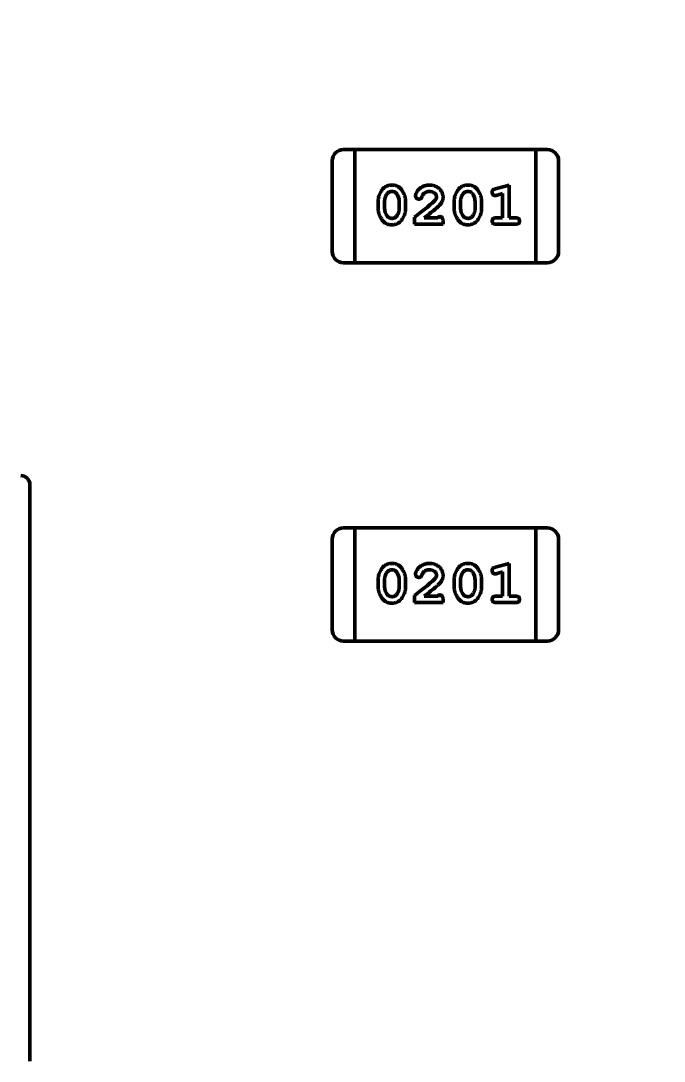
# Model space of a CAD drawing. Header units: millimetres. Extents: x 71 to 428, y 120 to 295.
# Drawn here: x 339.839 to 341.571, y 196.173 to 198.971 of the extents above; entities that cross this region are included whole.
import ezdxf

# ---------------------------------------------------------------- set-up
doc = ezdxf.new("R2010")
doc.units = ezdxf.units.MM
doc.header["$LTSCALE"] = 0.75
doc.layers.add('Dim', color=3, linetype='Continuous', lineweight=25)
doc.layers.add('Visible', color=7, linetype='Continuous', lineweight=50)
doc.styles.get("Standard").update_dxf_attribs({"font": 'arial.ttf'})
doc.dimstyles.new('Dim-ISO-25', dxfattribs={"dimtxt": 3.5, "dimasz": 3.5, "dimexe": 2.1, "dimexo": 2.1, "dimgap": 1.4, "dimtad": 1, "dimzin": 12, "dimdsep": 46, "dimtxsty": 'Standard', "dimcen": 0, "dimazin": 3, "dimtp": 0.1, "dimtm": 0.1, "dimtfac": 0.714286, "dimtmove": 0, "dimatfit": 3, "dimfxl": 1, "dimtzin": 12, "dimarcsym": 0})

# ---------------------------------------------------------------- blocks, each defined once
blk = doc.blocks.new('*D127')
at = {"color": 0, "linetype": 'ByBlock', "lineweight": -2}
for p, q in [((318.3964, 202.3936), (318.3964, 119.8711)), ((354.8964, 148.7044), (354.8964, 119.8711)), ((318.3964, 121.9711), (354.8964, 121.9711))]:
    blk.add_line(p, q, dxfattribs=at)
at = {"color": 0, "linetype": 'ByBlock'}
for points in [[(318.3964, 121.9711), (321.8964, 121.3878), (321.8964, 122.5544)], [(354.8964, 121.9711), (351.3964, 121.3878), (351.3964, 122.5544)]]:
    blk.add_solid(points, dxfattribs=at)
at = {"layer": 'Defpoints', "color": 0, "linetype": 'ByBlock'}
for p in [(318.3964, 204.4936), (354.8964, 150.8044)]:
    blk.add_point(p, dxfattribs=at)
at = {"color": 0, "linetype": 'ByBlock', "lineweight": -2, "insert": (336.6464, 125.1593), "char_height": 3.5, "attachment_point": 5}
blk.add_mtext('\\A0;36.5', dxfattribs=at)

msp = doc.modelspace()

# ---------------------------------------------------------------- linework, layer by layer
at = {"layer": 'Visible'}
for p, q in [((340.7379, 198.6251), (340.7074, 198.6251)), ((340.7379, 198.5946), (340.7379, 198.6251)), ((341.2255, 198.6251), (340.7379, 198.6251)), ((340.7379, 198.5946), (340.7379, 198.6251)), ((341.2255, 198.6251), (341.2255, 198.5946)), ((341.2255, 198.5946), (341.2255, 198.6251)), ((341.256, 198.6251), (341.2255, 198.6251)), ((340.6769, 198.5946), (340.6769, 198.3508)), ((340.7379, 198.5946), (340.7379, 198.3508)), ((340.7379, 198.5946), (340.7379, 198.3508)), ((341.2255, 198.3508), (341.2255, 198.5946)), ((341.2255, 198.5946), (341.2255, 198.3508)), ((341.2865, 198.3508), (341.2865, 198.5946)), ((341.1166, 198.5194), (341.1532, 198.5293)), ((341.1359, 198.5062), (341.1209, 198.502)), ((341.1359, 198.4412), (341.1359, 198.5062)), ((341.1532, 198.5293), (341.1532, 198.4412)), ((340.8008, 198.467), (340.8008, 198.4847)), ((340.8181, 198.4672), (340.8181, 198.4844)), ((340.8574, 198.4844), (340.8574, 198.4672)), ((340.8747, 198.4847), (340.8747, 198.467)), ((341.0053, 198.467), (341.0053, 198.4847)), ((341.0226, 198.4672), (341.0226, 198.4844)), ((341.0619, 198.4844), (341.0619, 198.4672)), ((341.0792, 198.4847), (341.0792, 198.467)), ((340.8983, 198.4239), (340.8983, 198.4428)), ((340.9754, 198.4239), (340.8983, 198.4239)), ((340.9251, 198.4412), (340.9613, 198.4412)), ((340.9754, 198.4318), (340.9754, 198.4239)), ((341.1186, 198.4412), (341.1359, 198.4412)), ((341.1705, 198.4239), (341.1186, 198.4239)), ((341.1532, 198.4412), (341.1705, 198.4412)), ((340.7379, 198.3203), (340.7379, 198.3508)), ((340.7379, 198.3203), (340.7379, 198.3508)), ((341.2255, 198.3508), (341.2255, 198.3203)), ((341.2255, 198.3203), (341.2255, 198.3508)), ((340.7074, 198.3203), (340.7379, 198.3203)), ((340.7379, 198.3203), (341.2255, 198.3203)), ((341.2255, 198.3203), (341.256, 198.3203)), ((339.8634, 197.7235), (339.8634, 197.723)), ((339.8634, 196.173), (339.8634, 197.723)), ((340.7379, 197.6074), (340.7074, 197.6074)), ((340.7379, 197.5769), (340.7379, 197.6074)), ((341.2255, 197.6074), (340.7379, 197.6074)), ((340.7379, 197.5769), (340.7379, 197.6074)), ((341.2255, 197.6074), (341.2255, 197.5769)), ((341.2255, 197.5769), (341.2255, 197.6074)), ((341.256, 197.6074), (341.2255, 197.6074)), ((340.6769, 197.5769), (340.6769, 197.3331)), ((340.7379, 197.5769), (340.7379, 197.3331)), ((340.7379, 197.5769), (340.7379, 197.3331)), ((341.2255, 197.3331), (341.2255, 197.5769)), ((341.2255, 197.5769), (341.2255, 197.3331)), ((341.2865, 197.3331), (341.2865, 197.5769)), ((341.1166, 197.5018), (341.1532, 197.5116)), ((341.1532, 197.5116), (341.1532, 197.4235)), ((341.1359, 197.4885), (341.1209, 197.4844)), ((341.1359, 197.4235), (341.1359, 197.4885)), ((340.8008, 197.4493), (340.8008, 197.467)), ((340.8181, 197.4496), (340.8181, 197.4668)), ((340.8574, 197.4668), (340.8574, 197.4496)), ((340.8747, 197.467), (340.8747, 197.4493)), ((341.0053, 197.4493), (341.0053, 197.467)), ((341.0226, 197.4496), (341.0226, 197.4668)), ((341.0619, 197.4668), (341.0619, 197.4496)), ((341.0792, 197.467), (341.0792, 197.4493)), ((340.8983, 197.4062), (340.8983, 197.4251)), ((340.9251, 197.4235), (340.9613, 197.4235)), ((340.9754, 197.4141), (340.9754, 197.4062)), ((341.1186, 197.4235), (341.1359, 197.4235)), ((341.1532, 197.4235), (341.1705, 197.4235)), ((340.9754, 197.4062), (340.8983, 197.4062)), ((341.1705, 197.4062), (341.1186, 197.4062)), ((340.7379, 197.3026), (340.7379, 197.3331)), ((340.7379, 197.3026), (340.7379, 197.3331)), ((341.2255, 197.3331), (341.2255, 197.3026)), ((341.2255, 197.3026), (341.2255, 197.3331)), ((340.7074, 197.3026), (340.7379, 197.3026)), ((340.7379, 197.3026), (341.2255, 197.3026)), ((341.2255, 197.3026), (341.256, 197.3026)), ((339.8634, 196.173), (339.8634, 196.1726))]:
    msp.add_line(p, q, dxfattribs=at)
at = {"layer": 'Visible', "extrusion": (0, 0, -1)}
msp.add_circle((-354.8964, 204.496), 47.93, dxfattribs=at)
at = {"layer": 'Visible'}
for centre, radius, start, end in [((340.7074, 198.5946), 0.0305, 90, 180), ((341.256, 198.5946), 0.0305, 0, 90), ((340.8226, 198.4851), 0.0348, 358.9671, 38.4954), ((341.0271, 198.4851), 0.0348, 358.9671, 38.4954), ((340.5017, 198.9869), 0.6732, 306.0869, 312.1374), ((341.1137, 198.5246), 0.0236, 274.1731, 287.5488), ((340.8526, 198.4666), 0.0345, 178.9143, 218.8744), ((340.364, 199.1731), 0.9222, 307.4735, 310.1522), ((341.0571, 198.4666), 0.0345, 178.9143, 218.8744), ((339.8384, 197.723), 0.025, 1.0433, 88.9568), ((340.7074, 197.5769), 0.0305, 90, 180), ((341.256, 197.5769), 0.0305, 0, 90), ((340.8226, 197.4674), 0.0348, 358.9671, 38.4954), ((340.5017, 197.9693), 0.6732, 306.0869, 312.1374), ((341.0271, 197.4674), 0.0348, 358.9671, 38.4954), ((341.1137, 197.5069), 0.0236, 274.1731, 287.5488), ((340.8526, 197.4489), 0.0345, 178.9143, 218.8744), ((340.364, 198.1554), 0.9222, 307.4735, 310.1522), ((341.0571, 197.4489), 0.0345, 178.9143, 218.8744)]:
    msp.add_arc(centre, radius, start, end, dxfattribs=at)
at = {"layer": 'Visible', "extrusion": (0, 0, -1)}
for centre, start, end in [((-340.7074, 198.3508), 270, 360), ((-341.256, 198.3508), 180, 270), ((-340.7074, 197.3331), 270, 360), ((-341.256, 197.3331), 180, 270)]:
    msp.add_arc(centre, 0.0305, start, end, dxfattribs=at)
at = {"layer": 'Visible'}
for points, knots in [([(340.8008, 198.4847), (340.8008, 198.486), (340.8009, 198.4886), (340.8013, 198.4925), (340.8021, 198.4963), (340.8031, 198.5001), (340.8045, 198.5039), (340.8061, 198.5076), (340.808, 198.5113), (340.8102, 198.5149), (340.8127, 198.5183), (340.8155, 198.5212), (340.8185, 198.5237), (340.8218, 198.5258), (340.8254, 198.5274), (340.8293, 198.5285), (340.8333, 198.5292), (340.8362, 198.5293), (340.8376, 198.5293)], [0, 0, 0, 0, 0.00000392332, 0.00000781989, 0.00001171272, 0.00001567896, 0.00001965637, 0.0000237297, 0.00002787662, 0.00003216055, 0.00003639187, 0.00004045616, 0.00004438048, 0.00004824611, 0.00005213167, 0.00005611832, 0.00006024496, 0.00006456571, 0.00006456571, 0.00006456571, 0.00006456571]), ([(340.8181, 198.4844), (340.8181, 198.4855), (340.8182, 198.4876), (340.8185, 198.4906), (340.8191, 198.4936), (340.8199, 198.4964), (340.8209, 198.4991), (340.8222, 198.5016), (340.8236, 198.504), (340.8248, 198.5055), (340.8253, 198.5062)], [0, 0, 0, 0, 0.00000318492, 0.00000626087, 0.00000925103, 0.00001217896, 0.00001502895, 0.00001784239, 0.00002067728, 0.00002351442, 0.00002351442, 0.00002351442, 0.00002351442]), ([(340.8253, 198.5062), (340.8258, 198.5067), (340.8266, 198.5076), (340.8279, 198.5088), (340.8293, 198.5098), (340.8308, 198.5106), (340.8324, 198.5112), (340.8341, 198.5117), (340.8359, 198.512), (340.8371, 198.512), (340.8377, 198.512)], [0, 0, 0, 0, 0.00000183944, 0.00000361127, 0.00000533318, 0.000007034, 0.00000875084, 0.00001047589, 0.00001226209, 0.00001410398, 0.00001410398, 0.00001410398, 0.00001410398]), ([(340.8376, 198.5293), (340.8392, 198.5293), (340.8424, 198.5292), (340.8469, 198.5284), (340.8511, 198.5271), (340.8543, 198.5255), (340.8566, 198.5239), (340.8584, 198.5225), (340.8601, 198.5208), (340.8618, 198.519), (340.8635, 198.5169), (340.8651, 198.5146), (340.8667, 198.512), (340.8683, 198.5093), (340.8698, 198.5064), (340.8711, 198.5034), (340.8723, 198.5004), (340.8732, 198.4974), (340.8738, 198.4943), (340.8744, 198.4911), (340.8747, 198.4879), (340.8747, 198.4858), (340.8747, 198.4847)], [0, 0, 0, 0, 0.0000049509, 0.00000956577, 0.00001394934, 0.00001814864, 0.00002029821, 0.00002254065, 0.00002494766, 0.00002747925, 0.00003018326, 0.00003308541, 0.00003612424, 0.00003937499, 0.00004267473, 0.00004595618, 0.00004918637, 0.00005240085, 0.00005560716, 0.00005880481, 0.00006204786, 0.00006530354, 0.00006530354, 0.00006530354, 0.00006530354]), ([(340.8377, 198.512), (340.8394, 198.512), (340.8418, 198.5119), (340.8457, 198.5103), (340.8466, 198.5097), (340.8486, 198.5082), (340.8492, 198.5075), (340.8499, 198.5067)], [-0.001290056, -0.001290056, -0.001290056, -0.001290056, -0.000574455, -0.000574455, -0.000312129, -0.000312129, 0, 0, 0, 0]), ([(340.9015, 198.5), (340.9015, 198.5009), (340.9017, 198.5028), (340.9026, 198.5059), (340.9041, 198.5092), (340.9061, 198.5128), (340.9086, 198.5163), (340.9117, 198.5196), (340.9154, 198.5225), (340.9195, 198.5249), (340.924, 198.5269), (340.9287, 198.5283), (340.9337, 198.5292), (340.937, 198.5293), (340.9387, 198.5293)], [0, 0, 0, 0, 0.00000270097, 0.00000585083, 0.00000944726, 0.00001361474, 0.00001806426, 0.00002254117, 0.00002715344, 0.00003199017, 0.00003694194, 0.00004188211, 0.00004685466, 0.00005196179, 0.00005196179, 0.00005196179, 0.00005196179]), ([(340.9237, 198.5066), (340.9232, 198.5061), (340.9222, 198.505), (340.9209, 198.503), (340.9197, 198.5007), (340.9191, 198.499), (340.9188, 198.4981)], [0, 0, 0, 0, 0.000002175077, 0.000004534679, 0.00000710803, 0.00000994851, 0.00000994851, 0.00000994851, 0.00000994851]), ([(340.9386, 198.512), (340.9363, 198.512), (340.9339, 198.5119), (340.927, 198.5094), (340.9249, 198.5076), (340.9237, 198.5066)], [0, 0, 0, 0, 0.000683895, 0.000683895, 0.001354625, 0.001354625, 0.001354625, 0.001354625]), ([(340.9581, 198.4975), (340.958, 198.4984), (340.9579, 198.5003), (340.9569, 198.503), (340.9551, 198.5055), (340.9528, 198.5077), (340.9499, 198.5097), (340.9465, 198.511), (340.9427, 198.5119), (340.94, 198.512), (340.9386, 198.512)], [0, 0, 0, 0, 0.00000276995, 0.00000554886, 0.00000847062, 0.00001170472, 0.00001512547, 0.00001868094, 0.00002249375, 0.00002666224, 0.00002666224, 0.00002666224, 0.00002666224]), ([(340.9387, 198.5293), (340.94, 198.5293), (340.9426, 198.5292), (340.9464, 198.5288), (340.95, 198.528), (340.9534, 198.527), (340.9566, 198.5256), (340.9596, 198.524), (340.9625, 198.522), (340.9651, 198.5198), (340.9675, 198.5173), (340.9696, 198.5148), (340.9714, 198.512), (340.9729, 198.5092), (340.974, 198.5062), (340.9748, 198.5031), (340.9753, 198.4999), (340.9754, 198.4977), (340.9754, 198.4966)], [0, 0, 0, 0, 0.00000396152, 0.00000777318, 0.00001144186, 0.00001501091, 0.00001850341, 0.0000219689, 0.00002545535, 0.0000289496, 0.00003241385, 0.00003575633, 0.00003900914, 0.00004220711, 0.00004540995, 0.00004860867, 0.00005188381, 0.00005525319, 0.00005525319, 0.00005525319, 0.00005525319]), ([(341.0053, 198.4847), (341.0053, 198.486), (341.0054, 198.4886), (341.0058, 198.4925), (341.0066, 198.4963), (341.0076, 198.5001), (341.009, 198.5039), (341.0106, 198.5076), (341.0126, 198.5113), (341.0148, 198.5149), (341.0172, 198.5183), (341.02, 198.5212), (341.0231, 198.5237), (341.0264, 198.5258), (341.0299, 198.5274), (341.0338, 198.5285), (341.0379, 198.5292), (341.0407, 198.5293), (341.0421, 198.5293)], [0, 0, 0, 0, 0.00000392332, 0.00000781989, 0.00001171272, 0.00001567896, 0.00001965637, 0.0000237297, 0.00002787662, 0.00003216055, 0.00003639187, 0.00004045616, 0.00004438048, 0.00004824611, 0.00005213167, 0.00005611832, 0.00006024496, 0.00006456571, 0.00006456571, 0.00006456571, 0.00006456571]), ([(341.0226, 198.4844), (341.0226, 198.4855), (341.0227, 198.4876), (341.023, 198.4906), (341.0236, 198.4936), (341.0244, 198.4964), (341.0254, 198.4991), (341.0267, 198.5016), (341.0281, 198.504), (341.0293, 198.5055), (341.0299, 198.5062)], [0, 0, 0, 0, 0.00000318492, 0.00000626087, 0.00000925103, 0.00001217896, 0.00001502895, 0.00001784239, 0.00002067728, 0.00002351442, 0.00002351442, 0.00002351442, 0.00002351442]), ([(341.0299, 198.5062), (341.0303, 198.5067), (341.0311, 198.5076), (341.0324, 198.5088), (341.0338, 198.5098), (341.0353, 198.5106), (341.0369, 198.5112), (341.0386, 198.5117), (341.0404, 198.512), (341.0416, 198.512), (341.0422, 198.512)], [0, 0, 0, 0, 0.00000183944, 0.00000361127, 0.00000533318, 0.000007034, 0.00000875084, 0.00001047589, 0.00001226209, 0.00001410398, 0.00001410398, 0.00001410398, 0.00001410398]), ([(341.0421, 198.5293), (341.0437, 198.5293), (341.0469, 198.5292), (341.0514, 198.5284), (341.0556, 198.5271), (341.0588, 198.5255), (341.0611, 198.5239), (341.0629, 198.5225), (341.0646, 198.5208), (341.0663, 198.519), (341.068, 198.5169), (341.0696, 198.5146), (341.0713, 198.512), (341.0729, 198.5093), (341.0744, 198.5064), (341.0756, 198.5034), (341.0768, 198.5004), (341.0777, 198.4974), (341.0784, 198.4943), (341.0789, 198.4911), (341.0792, 198.4879), (341.0792, 198.4858), (341.0792, 198.4847)], [0, 0, 0, 0, 0.0000049509, 0.00000956577, 0.00001394934, 0.00001814864, 0.00002029821, 0.00002254065, 0.00002494766, 0.00002747925, 0.00003018326, 0.00003308541, 0.00003612424, 0.00003937499, 0.00004267473, 0.00004595618, 0.00004918637, 0.00005240085, 0.00005560716, 0.00005880481, 0.00006204786, 0.00006530354, 0.00006530354, 0.00006530354, 0.00006530354]), ([(341.0422, 198.512), (341.0439, 198.512), (341.0463, 198.5119), (341.0502, 198.5103), (341.0511, 198.5097), (341.0531, 198.5082), (341.0537, 198.5075), (341.0544, 198.5067)], [-0.001290056, -0.001290056, -0.001290056, -0.001290056, -0.000574455, -0.000574455, -0.000312129, -0.000312129, 0, 0, 0, 0]), ([(341.1076, 198.5103), (341.1076, 198.5108), (341.1076, 198.5119), (341.108, 198.5134), (341.1085, 198.5148), (341.1093, 198.5159), (341.1105, 198.517), (341.1121, 198.5179), (341.1142, 198.5187), (341.1158, 198.5192), (341.1166, 198.5194)], [0, 0, 0, 0, 0.0000016554, 0.00000317637, 0.00000457095, 0.00000589892, 0.0000073621, 0.00000919188, 0.00001140337, 0.00001403183, 0.00001403183, 0.00001403183, 0.00001403183]), ([(341.1154, 198.501), (341.1149, 198.501), (341.1139, 198.5011), (341.1124, 198.5016), (341.1111, 198.5025), (341.1098, 198.5037), (341.1088, 198.5051), (341.1081, 198.5067), (341.1076, 198.5084), (341.1076, 198.5097), (341.1076, 198.5103)], [0, 0, 0, 0, 0.00000155142, 0.00000307615, 0.00000463796, 0.00000633435, 0.00000808701, 0.00000980672, 0.0000115757, 0.0000134416, 0.0000134416, 0.0000134416, 0.0000134416]), ([(340.9103, 198.4916), (340.9097, 198.4916), (340.9086, 198.4916), (340.9069, 198.4922), (340.9054, 198.493), (340.904, 198.4941), (340.9029, 198.4954), (340.9021, 198.4968), (340.9016, 198.4984), (340.9015, 198.4995), (340.9015, 198.5)], [0, 0, 0, 0, 0.00000173224, 0.00000338557, 0.00000506021, 0.00000680672, 0.00000853127, 0.00001015356, 0.00001173733, 0.00001335086, 0.00001335086, 0.00001335086, 0.00001335086]), ([(340.9188, 198.4981), (340.9186, 198.4976), (340.9182, 198.4965), (340.9174, 198.4951), (340.9165, 198.4939), (340.9155, 198.4931), (340.9144, 198.4924), (340.9131, 198.4919), (340.9117, 198.4916), (340.9108, 198.4916), (340.9103, 198.4916)], [0, 0, 0, 0, 0.00000176971, 0.00000333785, 0.00000478827, 0.00000612499, 0.00000741067, 0.00000872109, 0.00001009523, 0.00001156844, 0.00001156844, 0.00001156844, 0.00001156844]), ([(340.9533, 198.4878), (340.9541, 198.4886), (340.9554, 198.4902), (340.9569, 198.4926), (340.9579, 198.4951), (340.958, 198.4967), (340.9581, 198.4975)], [0, 0, 0, 0, 0.00000327363, 0.00000614506, 0.00000868134, 0.00001102863, 0.00001102863, 0.00001102863, 0.00001102863]), ([(340.9754, 198.4966), (340.9754, 198.4954), (340.9753, 198.4932), (340.9748, 198.4899), (340.9738, 198.4867), (340.9728, 198.4842), (340.9717, 198.4821), (340.9705, 198.4805), (340.9692, 198.4787), (340.9676, 198.4768), (340.9657, 198.4749), (340.9636, 198.4727), (340.9612, 198.4705), (340.9595, 198.469), (340.9586, 198.4683)], [0, 0, 0, 0, 0.00000342014, 0.00000675686, 0.0000100548, 0.00001336016, 0.00001511038, 0.00001710808, 0.00001935068, 0.00002182599, 0.00002457522, 0.00002758559, 0.00003084269, 0.00003438436, 0.00003438436, 0.00003438436, 0.00003438436]), ([(340.8378, 198.4224), (340.8362, 198.4224), (340.833, 198.4225), (340.8284, 198.4233), (340.8242, 198.4246), (340.8211, 198.4262), (340.8187, 198.4278), (340.817, 198.4293), (340.8153, 198.4309), (340.8136, 198.4328), (340.8119, 198.4349), (340.8103, 198.4372), (340.8087, 198.4398), (340.8071, 198.4425), (340.8056, 198.4454), (340.8043, 198.4483), (340.8032, 198.4513), (340.8023, 198.4544), (340.8016, 198.4575), (340.8012, 198.4606), (340.8008, 198.4638), (340.8008, 198.4659), (340.8008, 198.467)], [0, 0, 0, 0, 0.00000497342, 0.0000096394, 0.00001402095, 0.00001825168, 0.00002037965, 0.00002265599, 0.00002504403, 0.00002759278, 0.00003028011, 0.00003314629, 0.00003618373, 0.00003942054, 0.00004270743, 0.0000459775, 0.00004918291, 0.00005238891, 0.00005556952, 0.00005878627, 0.00006197839, 0.00006523258, 0.00006523258, 0.00006523258, 0.00006523258]), ([(340.8747, 198.467), (340.8747, 198.4657), (340.8746, 198.4631), (340.8742, 198.4592), (340.8734, 198.4553), (340.8724, 198.4515), (340.871, 198.4478), (340.8694, 198.444), (340.8674, 198.4404), (340.8652, 198.4368), (340.8628, 198.4334), (340.86, 198.4304), (340.8569, 198.4279), (340.8536, 198.4259), (340.85, 198.4243), (340.8462, 198.4232), (340.8421, 198.4225), (340.8393, 198.4224), (340.8378, 198.4224)], [0, 0, 0, 0, 0.00000392684, 0.00000785143, 0.00001177672, 0.00001571618, 0.00001972871, 0.00002380569, 0.00002796783, 0.00003225561, 0.00003649073, 0.00004054073, 0.00004446857, 0.0000483457, 0.00005223474, 0.00005622497, 0.00006035531, 0.00006470459, 0.00006470459, 0.00006470459, 0.00006470459]), ([(340.8574, 198.4672), (340.8574, 198.4662), (340.8573, 198.4641), (340.857, 198.461), (340.8565, 198.4581), (340.8556, 198.4553), (340.8547, 198.4526), (340.8534, 198.4501), (340.8519, 198.4477), (340.8508, 198.4462), (340.8502, 198.4455)], [0, 0, 0, 0, 0.00000318535, 0.00000626171, 0.00000925226, 0.0000121569, 0.00001503035, 0.00001784417, 0.00002067944, 0.00002351696, 0.00002351696, 0.00002351696, 0.00002351696]), ([(341.0423, 198.4224), (341.0407, 198.4224), (341.0375, 198.4225), (341.0329, 198.4233), (341.0288, 198.4246), (341.0256, 198.4262), (341.0232, 198.4278), (341.0215, 198.4293), (341.0198, 198.4309), (341.0181, 198.4328), (341.0164, 198.4349), (341.0148, 198.4372), (341.0132, 198.4398), (341.0116, 198.4425), (341.0101, 198.4454), (341.0089, 198.4483), (341.0077, 198.4513), (341.0068, 198.4544), (341.0061, 198.4575), (341.0057, 198.4606), (341.0054, 198.4638), (341.0053, 198.4659), (341.0053, 198.467)], [0, 0, 0, 0, 0.00000497342, 0.0000096394, 0.00001402095, 0.00001825168, 0.00002037965, 0.00002265599, 0.00002504403, 0.00002759278, 0.00003028011, 0.00003314629, 0.00003618373, 0.00003942054, 0.00004270743, 0.0000459775, 0.00004918291, 0.00005238891, 0.00005556952, 0.00005878627, 0.00006197839, 0.00006523258, 0.00006523258, 0.00006523258, 0.00006523258]), ([(341.0792, 198.467), (341.0792, 198.4657), (341.0792, 198.4631), (341.0787, 198.4592), (341.0779, 198.4553), (341.0769, 198.4515), (341.0755, 198.4478), (341.0739, 198.444), (341.0719, 198.4404), (341.0697, 198.4368), (341.0673, 198.4334), (341.0645, 198.4304), (341.0614, 198.4279), (341.0581, 198.4259), (341.0545, 198.4243), (341.0507, 198.4232), (341.0466, 198.4225), (341.0438, 198.4224), (341.0423, 198.4224)], [0, 0, 0, 0, 0.00000392684, 0.00000785143, 0.00001177672, 0.00001571618, 0.00001972871, 0.00002380569, 0.00002796783, 0.00003225561, 0.00003649073, 0.00004054073, 0.00004446857, 0.0000483457, 0.00005223474, 0.00005622497, 0.00006035531, 0.00006470459, 0.00006470459, 0.00006470459, 0.00006470459]), ([(341.0619, 198.4672), (341.0619, 198.4662), (341.0619, 198.4641), (341.0615, 198.461), (341.061, 198.4581), (341.0601, 198.4553), (341.0592, 198.4526), (341.0579, 198.4501), (341.0564, 198.4477), (341.0553, 198.4462), (341.0547, 198.4455)], [0, 0, 0, 0, 0.00000318535, 0.00000626171, 0.00000925226, 0.0000121569, 0.00001503035, 0.00001784417, 0.00002067944, 0.00002351696, 0.00002351696, 0.00002351696, 0.00002351696]), ([(340.8379, 198.4397), (340.8362, 198.4397), (340.8338, 198.4397), (340.8299, 198.4414), (340.829, 198.442), (340.8271, 198.4434), (340.8264, 198.4442), (340.8257, 198.4449)], [-0.00130772, -0.00130772, -0.00130772, -0.00130772, -0.000568367, -0.000568367, -0.000303346, -0.000303346, 0, 0, 0, 0]), ([(340.8502, 198.4455), (340.8498, 198.445), (340.849, 198.4441), (340.8476, 198.4429), (340.8462, 198.4419), (340.8447, 198.4411), (340.8431, 198.4404), (340.8415, 198.44), (340.8397, 198.4397), (340.8385, 198.4397), (340.8379, 198.4397)], [0, 0, 0, 0, 0.0000018202, 0.00000358945, 0.00000532878, 0.00000700563, 0.00000871996, 0.00001041883, 0.00001217822, 0.00001401743, 0.00001401743, 0.00001401743, 0.00001401743]), ([(340.9613, 198.4412), (340.9617, 198.4417), (340.9626, 198.4426), (340.964, 198.4436), (340.9654, 198.4443), (340.9663, 198.4443), (340.9668, 198.4444)], [0, 0, 0, 0, 0.000001979447, 0.000003689122, 0.000005162448, 0.000006502727, 0.000006502727, 0.000006502727, 0.000006502727]), ([(340.9668, 198.4444), (340.9674, 198.4444), (340.9686, 198.4443), (340.9703, 198.4437), (340.9719, 198.4428), (340.9732, 198.4415), (340.9742, 198.4398), (340.9749, 198.4375), (340.9753, 198.4348), (340.9754, 198.4329), (340.9754, 198.4318)], [0, 0, 0, 0, 0.00000187764, 0.00000361327, 0.00000531251, 0.0000070813, 0.00000902226, 0.00001129545, 0.00001397833, 0.00001713871, 0.00001713871, 0.00001713871, 0.00001713871]), ([(341.0424, 198.4397), (341.0405, 198.4397), (341.0383, 198.4397), (341.0344, 198.4414), (341.0335, 198.442), (341.0316, 198.4434), (341.0309, 198.4442), (341.0303, 198.4449)], [-0.001302871, -0.001302871, -0.001302871, -0.001302871, -0.000568367, -0.000568367, -0.000303346, -0.000303346, 0, 0, 0, 0]), ([(341.0547, 198.4455), (341.0543, 198.445), (341.0535, 198.4441), (341.0522, 198.4429), (341.0507, 198.4419), (341.0492, 198.4411), (341.0476, 198.4404), (341.046, 198.44), (341.0442, 198.4397), (341.043, 198.4397), (341.0424, 198.4397)], [0, 0, 0, 0, 0.0000018202, 0.00000358945, 0.00000532878, 0.00000700563, 0.00000871996, 0.00001041883, 0.00001217822, 0.00001401743, 0.00001401743, 0.00001401743, 0.00001401743]), ([(341.1076, 198.4326), (341.1076, 198.4332), (341.1077, 198.4344), (341.1082, 198.4361), (341.109, 198.4375), (341.1101, 198.4389), (341.1117, 198.4399), (341.1137, 198.4407), (341.116, 198.4412), (341.1177, 198.4412), (341.1186, 198.4412)], [0, 0, 0, 0, 0.00000181765, 0.00000352748, 0.00000518059, 0.00000689671, 0.00000874178, 0.00001077158, 0.00001311671, 0.00001578619, 0.00001578619, 0.00001578619, 0.00001578619]), ([(341.1186, 198.4239), (341.1177, 198.4239), (341.116, 198.424), (341.1137, 198.4245), (341.1117, 198.4252), (341.1101, 198.4262), (341.109, 198.4276), (341.1082, 198.4291), (341.1077, 198.4308), (341.1076, 198.432), (341.1076, 198.4326)], [0, 0, 0, 0, 0.00000267139, 0.0000050182, 0.00000704044, 0.00000888684, 0.00001060418, 0.00001227988, 0.00001399093, 0.00001580988, 0.00001580988, 0.00001580988, 0.00001580988]), ([(341.1705, 198.4412), (341.1714, 198.4412), (341.1731, 198.4412), (341.1754, 198.4407), (341.1773, 198.44), (341.1789, 198.4389), (341.1801, 198.4376), (341.1809, 198.4361), (341.1814, 198.4344), (341.1815, 198.4332), (341.1815, 198.4326)], [0, 0, 0, 0, 0.00000266875, 0.00000501324, 0.00000704249, 0.00000886703, 0.0000105988, 0.00001225146, 0.00001396082, 0.00001577798, 0.00001577798, 0.00001577798, 0.00001577798]), ([(341.1815, 198.4326), (341.1815, 198.432), (341.1814, 198.4308), (341.1809, 198.4291), (341.1801, 198.4276), (341.1789, 198.4263), (341.1773, 198.4252), (341.1754, 198.4245), (341.1731, 198.424), (341.1714, 198.4239), (341.1705, 198.4239)], [0, 0, 0, 0, 0.00000180137, 0.00000349589, 0.00000515538, 0.00000687211, 0.0000086808, 0.0000106835, 0.00001300762, 0.0000156532, 0.0000156532, 0.0000156532, 0.0000156532]), ([(340.8008, 197.467), (340.8008, 197.4683), (340.8009, 197.4709), (340.8013, 197.4748), (340.8021, 197.4786), (340.8031, 197.4824), (340.8045, 197.4862), (340.8061, 197.4899), (340.808, 197.4936), (340.8102, 197.4972), (340.8127, 197.5006), (340.8155, 197.5035), (340.8185, 197.506), (340.8218, 197.5081), (340.8254, 197.5097), (340.8293, 197.5108), (340.8333, 197.5115), (340.8362, 197.5116), (340.8376, 197.5116)], [0, 0, 0, 0, 0.00000392332, 0.00000781989, 0.00001171272, 0.00001567896, 0.00001965637, 0.0000237297, 0.00002787662, 0.00003216055, 0.00003639187, 0.00004045616, 0.00004438048, 0.00004824611, 0.00005213167, 0.00005611832, 0.00006024496, 0.00006456571, 0.00006456571, 0.00006456571, 0.00006456571]), ([(340.8376, 197.5116), (340.8392, 197.5116), (340.8424, 197.5115), (340.8469, 197.5107), (340.8511, 197.5094), (340.8543, 197.5078), (340.8566, 197.5062), (340.8584, 197.5048), (340.8601, 197.5031), (340.8618, 197.5013), (340.8635, 197.4992), (340.8651, 197.4969), (340.8667, 197.4943), (340.8683, 197.4916), (340.8698, 197.4887), (340.8711, 197.4857), (340.8723, 197.4827), (340.8732, 197.4797), (340.8738, 197.4766), (340.8744, 197.4734), (340.8747, 197.4702), (340.8747, 197.4681), (340.8747, 197.467)], [0, 0, 0, 0, 0.0000049509, 0.00000956577, 0.00001394934, 0.00001814864, 0.00002029821, 0.00002254065, 0.00002494766, 0.00002747925, 0.00003018326, 0.00003308541, 0.00003612424, 0.00003937499, 0.00004267473, 0.00004595618, 0.00004918637, 0.00005240085, 0.00005560716, 0.00005880481, 0.00006204786, 0.00006530354, 0.00006530354, 0.00006530354, 0.00006530354]), ([(340.9015, 197.4823), (340.9015, 197.4832), (340.9017, 197.4852), (340.9026, 197.4882), (340.9041, 197.4915), (340.9061, 197.4951), (340.9086, 197.4986), (340.9117, 197.5019), (340.9154, 197.5048), (340.9195, 197.5072), (340.924, 197.5092), (340.9287, 197.5106), (340.9337, 197.5115), (340.937, 197.5116), (340.9387, 197.5116)], [0, 0, 0, 0, 0.00000270097, 0.00000585083, 0.00000944726, 0.00001361474, 0.00001806426, 0.00002254117, 0.00002715344, 0.00003199017, 0.00003694194, 0.00004188211, 0.00004685466, 0.00005196179, 0.00005196179, 0.00005196179, 0.00005196179]), ([(340.9387, 197.5116), (340.94, 197.5116), (340.9426, 197.5116), (340.9464, 197.5111), (340.95, 197.5103), (340.9534, 197.5093), (340.9566, 197.508), (340.9596, 197.5063), (340.9625, 197.5043), (340.9651, 197.5021), (340.9675, 197.4997), (340.9696, 197.4971), (340.9714, 197.4944), (340.9729, 197.4915), (340.974, 197.4885), (340.9748, 197.4854), (340.9753, 197.4822), (340.9754, 197.48), (340.9754, 197.4789)], [0, 0, 0, 0, 0.00000396152, 0.00000777318, 0.00001144186, 0.00001501091, 0.00001850341, 0.0000219689, 0.00002545535, 0.0000289496, 0.00003241385, 0.00003575633, 0.00003900914, 0.00004220711, 0.00004540995, 0.00004860867, 0.00005188381, 0.00005525319, 0.00005525319, 0.00005525319, 0.00005525319]), ([(341.0053, 197.467), (341.0053, 197.4683), (341.0054, 197.4709), (341.0058, 197.4748), (341.0066, 197.4786), (341.0076, 197.4824), (341.009, 197.4862), (341.0106, 197.4899), (341.0126, 197.4936), (341.0148, 197.4972), (341.0172, 197.5006), (341.02, 197.5035), (341.0231, 197.506), (341.0264, 197.5081), (341.0299, 197.5097), (341.0338, 197.5108), (341.0379, 197.5115), (341.0407, 197.5116), (341.0421, 197.5116)], [0, 0, 0, 0, 0.00000392332, 0.00000781989, 0.00001171272, 0.00001567896, 0.00001965637, 0.0000237297, 0.00002787662, 0.00003216055, 0.00003639187, 0.00004045616, 0.00004438048, 0.00004824611, 0.00005213167, 0.00005611832, 0.00006024496, 0.00006456571, 0.00006456571, 0.00006456571, 0.00006456571]), ([(341.0421, 197.5116), (341.0437, 197.5116), (341.0469, 197.5115), (341.0514, 197.5107), (341.0556, 197.5094), (341.0588, 197.5078), (341.0611, 197.5062), (341.0629, 197.5048), (341.0646, 197.5031), (341.0663, 197.5013), (341.068, 197.4992), (341.0696, 197.4969), (341.0713, 197.4943), (341.0729, 197.4916), (341.0744, 197.4887), (341.0756, 197.4857), (341.0768, 197.4827), (341.0777, 197.4797), (341.0784, 197.4766), (341.0789, 197.4734), (341.0792, 197.4702), (341.0792, 197.4681), (341.0792, 197.467)], [0, 0, 0, 0, 0.0000049509, 0.00000956577, 0.00001394934, 0.00001814864, 0.00002029821, 0.00002254065, 0.00002494766, 0.00002747925, 0.00003018326, 0.00003308541, 0.00003612424, 0.00003937499, 0.00004267473, 0.00004595618, 0.00004918637, 0.00005240085, 0.00005560716, 0.00005880481, 0.00006204786, 0.00006530354, 0.00006530354, 0.00006530354, 0.00006530354]), ([(341.1076, 197.4926), (341.1076, 197.4932), (341.1076, 197.4942), (341.108, 197.4957), (341.1085, 197.4971), (341.1093, 197.4982), (341.1105, 197.4993), (341.1121, 197.5002), (341.1142, 197.501), (341.1158, 197.5015), (341.1166, 197.5018)], [0, 0, 0, 0, 0.0000016554, 0.00000317637, 0.00000457095, 0.00000589892, 0.0000073621, 0.00000919188, 0.00001140337, 0.00001403183, 0.00001403183, 0.00001403183, 0.00001403183]), ([(340.8181, 197.4668), (340.8181, 197.4678), (340.8182, 197.4699), (340.8185, 197.473), (340.8191, 197.4759), (340.8199, 197.4787), (340.8209, 197.4814), (340.8222, 197.4839), (340.8236, 197.4863), (340.8248, 197.4878), (340.8253, 197.4885)], [0, 0, 0, 0, 0.00000318492, 0.00000626087, 0.00000925103, 0.00001217896, 0.00001502895, 0.00001784239, 0.00002067728, 0.00002351442, 0.00002351442, 0.00002351442, 0.00002351442]), ([(340.8253, 197.4885), (340.8258, 197.489), (340.8266, 197.4899), (340.8279, 197.4911), (340.8293, 197.4921), (340.8308, 197.4929), (340.8324, 197.4936), (340.8341, 197.494), (340.8359, 197.4943), (340.8371, 197.4943), (340.8377, 197.4943)], [0, 0, 0, 0, 0.00000183944, 0.00000361127, 0.00000533318, 0.000007034, 0.00000875084, 0.00001047589, 0.00001226209, 0.00001410398, 0.00001410398, 0.00001410398, 0.00001410398]), ([(340.8377, 197.4943), (340.8394, 197.4943), (340.8418, 197.4943), (340.8457, 197.4926), (340.8466, 197.492), (340.8486, 197.4905), (340.8492, 197.4898), (340.8499, 197.4891)], [-0.001290056, -0.001290056, -0.001290056, -0.001290056, -0.000574455, -0.000574455, -0.000312129, -0.000312129, 0, 0, 0, 0]), ([(340.9103, 197.4739), (340.9097, 197.4739), (340.9086, 197.474), (340.9069, 197.4745), (340.9054, 197.4753), (340.904, 197.4764), (340.9029, 197.4777), (340.9021, 197.4791), (340.9016, 197.4807), (340.9015, 197.4818), (340.9015, 197.4823)], [0, 0, 0, 0, 0.00000173224, 0.00000338557, 0.00000506021, 0.00000680672, 0.00000853127, 0.00001015356, 0.00001173733, 0.00001335086, 0.00001335086, 0.00001335086, 0.00001335086]), ([(340.9188, 197.4805), (340.9186, 197.4799), (340.9182, 197.4788), (340.9174, 197.4774), (340.9165, 197.4763), (340.9155, 197.4754), (340.9144, 197.4747), (340.9131, 197.4742), (340.9117, 197.4739), (340.9108, 197.4739), (340.9103, 197.4739)], [0, 0, 0, 0, 0.00000176971, 0.00000333785, 0.00000478827, 0.00000612499, 0.00000741067, 0.00000872109, 0.00001009523, 0.00001156844, 0.00001156844, 0.00001156844, 0.00001156844]), ([(340.9237, 197.489), (340.9232, 197.4884), (340.9222, 197.4874), (340.9209, 197.4853), (340.9197, 197.4831), (340.9191, 197.4813), (340.9188, 197.4805)], [0, 0, 0, 0, 0.000002175077, 0.000004534679, 0.00000710803, 0.00000994851, 0.00000994851, 0.00000994851, 0.00000994851]), ([(340.9386, 197.4943), (340.9363, 197.4943), (340.9339, 197.4943), (340.927, 197.4917), (340.9249, 197.4899), (340.9237, 197.489)], [0, 0, 0, 0, 0.000683895, 0.000683895, 0.001354625, 0.001354625, 0.001354625, 0.001354625]), ([(340.9581, 197.4798), (340.958, 197.4807), (340.9579, 197.4826), (340.9569, 197.4853), (340.9551, 197.4878), (340.9528, 197.4901), (340.9499, 197.492), (340.9465, 197.4934), (340.9427, 197.4942), (340.94, 197.4943), (340.9386, 197.4943)], [0, 0, 0, 0, 0.00000276995, 0.00000554886, 0.00000847062, 0.00001170472, 0.00001512547, 0.00001868094, 0.00002249375, 0.00002666224, 0.00002666224, 0.00002666224, 0.00002666224]), ([(340.9533, 197.4701), (340.9541, 197.4709), (340.9554, 197.4725), (340.9569, 197.475), (340.9579, 197.4774), (340.958, 197.479), (340.9581, 197.4798)], [0, 0, 0, 0, 0.00000327363, 0.00000614506, 0.00000868134, 0.00001102863, 0.00001102863, 0.00001102863, 0.00001102863]), ([(340.9754, 197.4789), (340.9754, 197.4777), (340.9753, 197.4755), (340.9748, 197.4722), (340.9738, 197.469), (340.9728, 197.4665), (340.9717, 197.4644), (340.9705, 197.4628), (340.9692, 197.461), (340.9676, 197.4592), (340.9657, 197.4572), (340.9636, 197.4551), (340.9612, 197.4528), (340.9595, 197.4514), (340.9586, 197.4506)], [0, 0, 0, 0, 0.00000342014, 0.00000675686, 0.0000100548, 0.00001336016, 0.00001511038, 0.00001710808, 0.00001935068, 0.00002182599, 0.00002457522, 0.00002758559, 0.00003084269, 0.00003438436, 0.00003438436, 0.00003438436, 0.00003438436]), ([(341.0226, 197.4668), (341.0226, 197.4678), (341.0227, 197.4699), (341.023, 197.473), (341.0236, 197.4759), (341.0244, 197.4787), (341.0254, 197.4814), (341.0267, 197.4839), (341.0281, 197.4863), (341.0293, 197.4878), (341.0299, 197.4885)], [0, 0, 0, 0, 0.00000318492, 0.00000626087, 0.00000925103, 0.00001217896, 0.00001502895, 0.00001784239, 0.00002067728, 0.00002351442, 0.00002351442, 0.00002351442, 0.00002351442]), ([(341.0299, 197.4885), (341.0303, 197.489), (341.0311, 197.4899), (341.0324, 197.4911), (341.0338, 197.4921), (341.0353, 197.4929), (341.0369, 197.4936), (341.0386, 197.494), (341.0404, 197.4943), (341.0416, 197.4943), (341.0422, 197.4943)], [0, 0, 0, 0, 0.00000183944, 0.00000361127, 0.00000533318, 0.000007034, 0.00000875084, 0.00001047589, 0.00001226209, 0.00001410398, 0.00001410398, 0.00001410398, 0.00001410398]), ([(341.0422, 197.4943), (341.0439, 197.4943), (341.0463, 197.4943), (341.0502, 197.4926), (341.0511, 197.492), (341.0531, 197.4905), (341.0537, 197.4898), (341.0544, 197.4891)], [-0.001290056, -0.001290056, -0.001290056, -0.001290056, -0.000574455, -0.000574455, -0.000312129, -0.000312129, 0, 0, 0, 0]), ([(341.1154, 197.4833), (341.1149, 197.4834), (341.1139, 197.4834), (341.1124, 197.4839), (341.1111, 197.4848), (341.1098, 197.486), (341.1088, 197.4874), (341.1081, 197.489), (341.1076, 197.4907), (341.1076, 197.492), (341.1076, 197.4926)], [0, 0, 0, 0, 0.00000155142, 0.00000307615, 0.00000463796, 0.00000633435, 0.00000808701, 0.00000980672, 0.0000115757, 0.0000134416, 0.0000134416, 0.0000134416, 0.0000134416]), ([(340.8378, 197.4047), (340.8362, 197.4047), (340.833, 197.4048), (340.8284, 197.4056), (340.8242, 197.4069), (340.8211, 197.4086), (340.8187, 197.4102), (340.817, 197.4116), (340.8153, 197.4132), (340.8136, 197.4151), (340.8119, 197.4172), (340.8103, 197.4195), (340.8087, 197.4221), (340.8071, 197.4248), (340.8056, 197.4277), (340.8043, 197.4306), (340.8032, 197.4336), (340.8023, 197.4367), (340.8016, 197.4398), (340.8012, 197.4429), (340.8008, 197.4461), (340.8008, 197.4482), (340.8008, 197.4493)], [0, 0, 0, 0, 0.00000497342, 0.0000096394, 0.00001402095, 0.00001825168, 0.00002037965, 0.00002265599, 0.00002504403, 0.00002759278, 0.00003028011, 0.00003314629, 0.00003618373, 0.00003942054, 0.00004270743, 0.0000459775, 0.00004918291, 0.00005238891, 0.00005556952, 0.00005878627, 0.00006197839, 0.00006523258, 0.00006523258, 0.00006523258, 0.00006523258]), ([(340.8747, 197.4493), (340.8747, 197.448), (340.8746, 197.4454), (340.8742, 197.4415), (340.8734, 197.4376), (340.8724, 197.4338), (340.871, 197.4301), (340.8694, 197.4263), (340.8674, 197.4227), (340.8652, 197.4191), (340.8628, 197.4157), (340.86, 197.4128), (340.8569, 197.4102), (340.8536, 197.4082), (340.85, 197.4066), (340.8462, 197.4055), (340.8421, 197.4048), (340.8393, 197.4047), (340.8378, 197.4047)], [0, 0, 0, 0, 0.00000392684, 0.00000785143, 0.00001177672, 0.00001571618, 0.00001972871, 0.00002380569, 0.00002796783, 0.00003225561, 0.00003649073, 0.00004054073, 0.00004446857, 0.0000483457, 0.00005223474, 0.00005622497, 0.00006035531, 0.00006470459, 0.00006470459, 0.00006470459, 0.00006470459]), ([(340.8574, 197.4496), (340.8574, 197.4485), (340.8573, 197.4464), (340.857, 197.4434), (340.8565, 197.4404), (340.8556, 197.4376), (340.8547, 197.4349), (340.8534, 197.4324), (340.8519, 197.43), (340.8508, 197.4285), (340.8502, 197.4278)], [0, 0, 0, 0, 0.00000318535, 0.00000626171, 0.00000925226, 0.0000121569, 0.00001503035, 0.00001784417, 0.00002067944, 0.00002351696, 0.00002351696, 0.00002351696, 0.00002351696]), ([(341.0423, 197.4047), (341.0407, 197.4047), (341.0375, 197.4048), (341.0329, 197.4056), (341.0288, 197.4069), (341.0256, 197.4086), (341.0232, 197.4102), (341.0215, 197.4116), (341.0198, 197.4132), (341.0181, 197.4151), (341.0164, 197.4172), (341.0148, 197.4195), (341.0132, 197.4221), (341.0116, 197.4248), (341.0101, 197.4277), (341.0089, 197.4306), (341.0077, 197.4336), (341.0068, 197.4367), (341.0061, 197.4398), (341.0057, 197.4429), (341.0054, 197.4461), (341.0053, 197.4482), (341.0053, 197.4493)], [0, 0, 0, 0, 0.00000497342, 0.0000096394, 0.00001402095, 0.00001825168, 0.00002037965, 0.00002265599, 0.00002504403, 0.00002759278, 0.00003028011, 0.00003314629, 0.00003618373, 0.00003942054, 0.00004270743, 0.0000459775, 0.00004918291, 0.00005238891, 0.00005556952, 0.00005878627, 0.00006197839, 0.00006523258, 0.00006523258, 0.00006523258, 0.00006523258]), ([(341.0792, 197.4493), (341.0792, 197.448), (341.0792, 197.4454), (341.0787, 197.4415), (341.0779, 197.4376), (341.0769, 197.4338), (341.0755, 197.4301), (341.0739, 197.4263), (341.0719, 197.4227), (341.0697, 197.4191), (341.0673, 197.4157), (341.0645, 197.4128), (341.0614, 197.4102), (341.0581, 197.4082), (341.0545, 197.4066), (341.0507, 197.4055), (341.0466, 197.4048), (341.0438, 197.4047), (341.0423, 197.4047)], [0, 0, 0, 0, 0.00000392684, 0.00000785143, 0.00001177672, 0.00001571618, 0.00001972871, 0.00002380569, 0.00002796783, 0.00003225561, 0.00003649073, 0.00004054073, 0.00004446857, 0.0000483457, 0.00005223474, 0.00005622497, 0.00006035531, 0.00006470459, 0.00006470459, 0.00006470459, 0.00006470459]), ([(341.0619, 197.4496), (341.0619, 197.4485), (341.0619, 197.4464), (341.0615, 197.4434), (341.061, 197.4404), (341.0601, 197.4376), (341.0592, 197.4349), (341.0579, 197.4324), (341.0564, 197.43), (341.0553, 197.4285), (341.0547, 197.4278)], [0, 0, 0, 0, 0.00000318535, 0.00000626171, 0.00000925226, 0.0000121569, 0.00001503035, 0.00001784417, 0.00002067944, 0.00002351696, 0.00002351696, 0.00002351696, 0.00002351696]), ([(340.8379, 197.422), (340.8362, 197.422), (340.8338, 197.422), (340.8299, 197.4237), (340.829, 197.4243), (340.8271, 197.4257), (340.8264, 197.4265), (340.8257, 197.4273)], [-0.00130772, -0.00130772, -0.00130772, -0.00130772, -0.000568367, -0.000568367, -0.000303346, -0.000303346, 0, 0, 0, 0]), ([(340.8502, 197.4278), (340.8498, 197.4273), (340.849, 197.4264), (340.8476, 197.4252), (340.8462, 197.4242), (340.8447, 197.4234), (340.8431, 197.4228), (340.8415, 197.4223), (340.8397, 197.422), (340.8385, 197.422), (340.8379, 197.422)], [0, 0, 0, 0, 0.0000018202, 0.00000358945, 0.00000532878, 0.00000700563, 0.00000871996, 0.00001041883, 0.00001217822, 0.00001401743, 0.00001401743, 0.00001401743, 0.00001401743]), ([(340.9613, 197.4235), (340.9617, 197.424), (340.9626, 197.4249), (340.964, 197.4259), (340.9654, 197.4266), (340.9663, 197.4267), (340.9668, 197.4267)], [0, 0, 0, 0, 0.000001979447, 0.000003689122, 0.000005162448, 0.000006502727, 0.000006502727, 0.000006502727, 0.000006502727]), ([(340.9668, 197.4267), (340.9674, 197.4267), (340.9686, 197.4266), (340.9703, 197.426), (340.9719, 197.4251), (340.9732, 197.4238), (340.9742, 197.4221), (340.9749, 197.4199), (340.9753, 197.4171), (340.9754, 197.4152), (340.9754, 197.4141)], [0, 0, 0, 0, 0.00000187764, 0.00000361327, 0.00000531251, 0.0000070813, 0.00000902226, 0.00001129545, 0.00001397833, 0.00001713871, 0.00001713871, 0.00001713871, 0.00001713871]), ([(341.0424, 197.422), (341.0405, 197.422), (341.0383, 197.4221), (341.0344, 197.4237), (341.0335, 197.4243), (341.0316, 197.4257), (341.0309, 197.4265), (341.0303, 197.4273)], [-0.001302871, -0.001302871, -0.001302871, -0.001302871, -0.000568367, -0.000568367, -0.000303346, -0.000303346, 0, 0, 0, 0]), ([(341.0547, 197.4278), (341.0543, 197.4273), (341.0535, 197.4264), (341.0522, 197.4252), (341.0507, 197.4242), (341.0492, 197.4234), (341.0476, 197.4228), (341.046, 197.4223), (341.0442, 197.422), (341.043, 197.422), (341.0424, 197.422)], [0, 0, 0, 0, 0.0000018202, 0.00000358945, 0.00000532878, 0.00000700563, 0.00000871996, 0.00001041883, 0.00001217822, 0.00001401743, 0.00001401743, 0.00001401743, 0.00001401743]), ([(341.1076, 197.4149), (341.1076, 197.4155), (341.1077, 197.4167), (341.1082, 197.4184), (341.109, 197.4199), (341.1101, 197.4212), (341.1117, 197.4223), (341.1137, 197.423), (341.116, 197.4235), (341.1177, 197.4235), (341.1186, 197.4235)], [0, 0, 0, 0, 0.00000181765, 0.00000352748, 0.00000518059, 0.00000689671, 0.00000874178, 0.00001077158, 0.00001311671, 0.00001578619, 0.00001578619, 0.00001578619, 0.00001578619]), ([(341.1186, 197.4062), (341.1177, 197.4063), (341.116, 197.4063), (341.1137, 197.4068), (341.1117, 197.4075), (341.1101, 197.4086), (341.109, 197.4099), (341.1082, 197.4114), (341.1077, 197.4131), (341.1076, 197.4143), (341.1076, 197.4149)], [0, 0, 0, 0, 0.00000267139, 0.0000050182, 0.00000704044, 0.00000888684, 0.00001060418, 0.00001227988, 0.00001399093, 0.00001580988, 0.00001580988, 0.00001580988, 0.00001580988]), ([(341.1705, 197.4235), (341.1714, 197.4235), (341.1731, 197.4235), (341.1754, 197.423), (341.1773, 197.4223), (341.1789, 197.4212), (341.1801, 197.4199), (341.1809, 197.4184), (341.1814, 197.4167), (341.1815, 197.4155), (341.1815, 197.4149)], [0, 0, 0, 0, 0.00000266875, 0.00000501324, 0.00000704249, 0.00000886703, 0.0000105988, 0.00001225146, 0.00001396082, 0.00001577798, 0.00001577798, 0.00001577798, 0.00001577798]), ([(341.1815, 197.4149), (341.1815, 197.4143), (341.1814, 197.4131), (341.1809, 197.4114), (341.1801, 197.4099), (341.1789, 197.4086), (341.1773, 197.4075), (341.1754, 197.4068), (341.1731, 197.4063), (341.1714, 197.4063), (341.1705, 197.4062)], [0, 0, 0, 0, 0.00000180137, 0.00000349589, 0.00000515538, 0.00000687211, 0.0000086808, 0.0000106835, 0.00001300762, 0.0000156532, 0.0000156532, 0.0000156532, 0.0000156532])]:
    msp.add_open_spline(points, degree=3, knots=knots, dxfattribs=at)

# ---------------------------------------------------------------- dimensions: what is measured, and where the dimension line sits
at = {"layer": 'Dim'}
dim = msp.add_linear_dim(base=(354.8964, 121.9711), p1=(318.3964, 204.4936), p2=(354.8964, 150.8044), dimstyle='Dim-ISO-25', dxfattribs=at)
dim.commit()
dim.dimension.update_dxf_attribs({"geometry": '*D127', "text_midpoint": (336.6464, 125.1593)})

doc.saveas('drawing.dxf')
